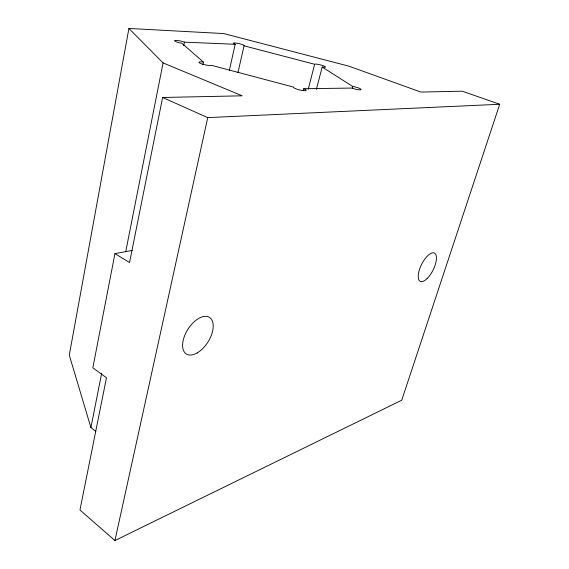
<?xml version="1.0" encoding="UTF-8"?>
<svg xmlns="http://www.w3.org/2000/svg" width="569" height="569" viewBox="0 0 569 569"><rect width="100%" height="100%" fill="white"/><g stroke="black" fill="none" stroke-linecap="round" stroke-linejoin="round"><path stroke-width="0.85" d="M132.278 250.417L114.952 253.625L92.839 367.809L106.467 377.752L79.966 509.995L114.931 540.55L401.75 400.192L499.717 104.262L462.248 91.196L420.868 92.064L348.946 66.189L223.816 33.578L128.914 28.45L69.283 355.141L90.919 427.568L95.777 431.394M90.919 427.568L101.595 373.613M125.706 251.768L163.083 62.924L128.914 28.45M163.083 62.924L242.188 95.812L162.62 97.484L129.547 262.529L114.952 253.625M183.716 45.641L184.427 42.163L235.182 44.282A5.526 0.868 13.1 0 1 237.074 43.201A5.526 0.868 13.1 0 1 244.051 45.812L314.636 64.276A5.583 0.882 13.9 0 1 323.284 65.748A5.583 0.882 13.9 0 1 322.161 67.042L316.385 89.361M202.92 64.731L203.474 62.121L181.852 43.301A5.946 0.989 12.6 0 1 174.726 40.52A5.946 0.989 12.6 0 1 184.427 42.163M114.931 540.55L207.735 117.619L499.717 104.262M229.364 70.272L235.182 44.282M237.949 72.668L244.051 45.812M303.334 90.443L303.768 88.714L351.827 88.074A6.074 1.038 14.4 0 0 359.38 89.831A6.074 1.038 14.4 0 0 360.042 88.622A6.074 1.038 14.4 0 0 352.723 86.452L322.161 67.042M308.249 89.248L314.636 64.276M352.254 88.159L352.723 86.452M162.62 97.484L207.735 117.619M203.474 62.121A6.465 1.181 12.8 0 0 198.972 62.434A6.465 1.181 12.8 0 0 204.868 64.795A6.465 1.181 12.8 0 0 211.383 65.293L293.59 87.1A6.529 1.209 13.8 0 0 297.886 89.489A6.529 1.209 13.8 0 0 305.475 90.691A6.529 1.209 13.8 0 0 303.768 88.714M197.13 352.951A21.658 11.878 -57.7 0 0 211.533 319.429A21.658 11.878 -57.7 0 0 185.039 334.693A21.658 11.878 -57.7 0 0 197.13 352.951M427.17 278.504A15.84 6.408 -63.3 0 0 435.342 253.774A15.84 6.408 -63.3 0 0 419.524 269.372A15.84 6.408 -63.3 0 0 427.17 278.504"/></g></svg>
